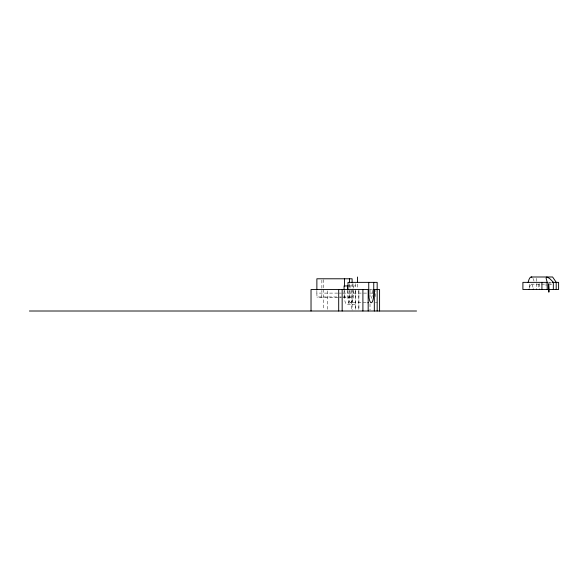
<?xml version="1.0" encoding="UTF-8"?>
<svg xmlns="http://www.w3.org/2000/svg" width="588" height="588" viewBox="0 0 588 588"><rect width="100%" height="100%" fill="white"/><g stroke="black" fill="none" stroke-linecap="round" stroke-linejoin="round"><path stroke-width="0.44" stroke-dasharray="2.94 2.21" d="M546.068 286.011L546.068 283.379M372.513 290.421L372.248 295.713L370.638 299.939M321.614 297.403L321.665 296.969A9.665 2.499 -90 0 0 321.871 293.103L321.871 290.421M349.279 297.403L349.331 296.969A9.665 2.499 -90 0 0 349.537 293.103L349.537 290.421M375.57 296.617L375.886 290.421M548.266 282.365L551.47 282.365M531.236 284.151L546.34 284.151M549.92 284.151L551.713 284.151M349.228 285.944L355.689 285.944M369.58 289.524L372.101 289.524M316.873 290.421L316.873 293.103L337.791 293.103M339.166 293.103L341.371 293.103M342.804 293.103L362.406 293.103M363.553 293.103L367.052 293.103M369.58 293.103L372.513 293.103M316.873 293.103A9.665 2.499 90 0 0 317.079 296.969L337.828 296.969M339.555 296.969L341.371 296.969M343.017 296.969L352.109 296.969M337.88 297.403L317.13 297.403L317.079 296.969M339.577 297.403L341.371 297.403M343.061 297.403L352.109 297.403M347.993 290.421L347.993 293.103A9.665 2.499 -90 0 0 350.499 302.769L366.875 302.769M375.379 302.769L377.173 302.769M344.076 290.421L344.076 293.103A11.459 2.962 -90 0 0 347.038 304.562L350.499 304.562A11.459 2.962 -90 0 0 353.462 293.103L353.462 290.421M352.109 304.562L355.689 304.562M344.796 297.403L344.744 296.969A9.665 2.499 -90 0 1 344.539 293.103L344.539 290.421M549.92 282.365L549.92 285.048M539.578 283.71L539.578 288.179M538.799 284.151L538.799 287.738M536.491 278.396L536.491 281.762M536.491 283.71L536.491 288.179M529.854 284.151L529.854 287.738M370.014 289.524L370.014 296.683M370.014 303.849L370.014 310.111M358.893 289.524L358.893 310.111M358.834 290.869L358.834 309.663M357.482 284.151L357.482 288.377M355.689 283.71L355.689 288.179M355.689 289.524L355.689 310.111M355.38 290.869L355.38 309.663M353.462 285.944L353.462 288.179M352.998 283.71L352.998 288.179M352.998 290.421L352.998 293.103A9.665 2.499 -90 0 1 350.499 302.769M352.109 283.71L352.109 310.111M351.734 290.421L351.734 310.111M350 285.944L350 288.179M350 290.421L350 293.103A11.459 2.962 -90 0 1 347.038 304.562M349.537 283.71L349.537 288.179M347.53 290.421L347.53 293.103A11.459 2.962 -90 0 0 350.499 304.562M327.714 290.869L327.714 309.663M323.466 279.682L323.466 288.179M323.466 289.524L323.466 310.111M321.871 280.123L321.871 288.179M548.479 291.876A8.813 0.39 87.7 0 1 548.457 291.391M532.941 278.396A16.111 4.167 90 0 1 534.198 281.762M529.354 287.885A8.952 2.315 -90 0 1 533.125 287.885"/><path stroke-width="0.88" d="M368.448 302.533L367.787 302.769M531.236 276.992L552.602 276.992L556.189 282.218M547.149 282.365L522.901 282.365L522.901 289.524L558.6 289.524L558.6 282.365L552.176 282.365M348.309 285.944L344.076 285.944L344.076 289.524M373.049 289.524L379.583 289.524L379.583 311.008M29.4 311.008L416.554 311.008M556.189 282.365L556.189 289.524M553.33 289.524L553.33 282.218L549.552 278.44L546.803 276.992L546.076 278.109L547.185 282.218L547.185 289.524M541.923 282.365L541.923 289.524M539.578 289.075L539.578 289.524M536.491 288.965L536.491 289.524M377.173 311.008L377.173 282.365L347.993 282.365L347.993 289.524M374.321 289.524L374.321 311.008M373.748 282.365L373.748 293.103A9.665 2.499 -90 0 1 371.249 302.769A9.665 2.499 -90 0 1 368.742 293.103L368.742 282.365M368.176 311.008L368.176 289.524L311.03 289.524L311.03 311.008M362.906 289.524L362.906 311.008M357.482 277.007L357.482 282.365M352.109 282.365L352.109 278.786L316.873 278.786L316.873 289.524M349.537 278.786L349.537 282.365M347.53 285.944L347.53 289.524M344.539 278.786L344.539 286.165M342.157 289.524L342.157 311.008M338.695 289.524L338.695 311.008M548.486 292.118A8.813 0.39 87.7 0 1 548.53 283.791A8.813 0.39 87.7 0 1 549.258 291.905M528.134 282.365A16.111 4.167 90 0 1 531.883 277.191M533.294 288.965A8.952 2.315 -90 0 1 533.36 289.524M529.119 289.524A8.952 2.315 -90 0 1 529.185 288.965"/></g></svg>
